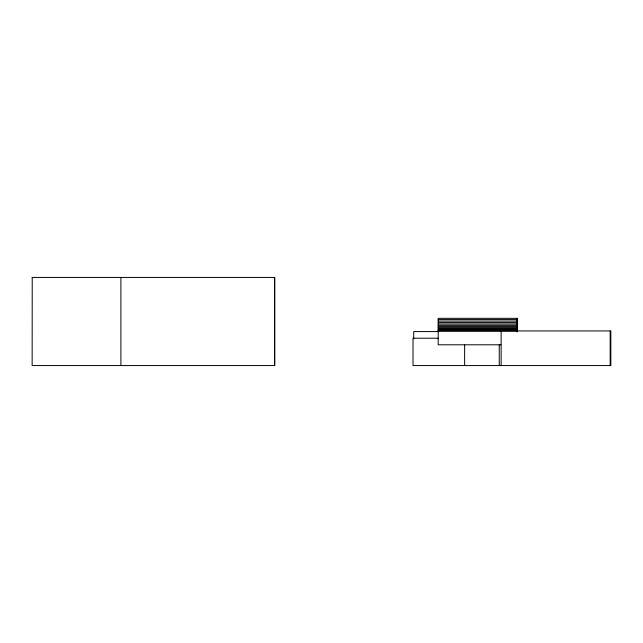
<?xml version="1.0" encoding="UTF-8"?>
<svg xmlns="http://www.w3.org/2000/svg" width="643" height="643" viewBox="0 0 643 643"><rect width="100%" height="100%" fill="white"/><g stroke="black" fill="none" stroke-linecap="round" stroke-linejoin="round"><path stroke-width="0.96" d="M32.15 277.438L274.714 277.438L274.714 365.562L32.15 365.562L32.23 277.438M438.196 319.579L516.876 319.579M438.196 321.106L516.876 321.106M438.196 322.593L516.876 322.593M438.196 324.016L516.876 324.016M438.196 325.35L516.876 325.35M438.196 326.58L516.876 326.58M438.196 327.681L516.876 327.681M438.196 328.645L516.876 328.645M438.196 329.457L516.876 329.457M438.196 330.1L516.876 330.1M438.196 330.566L516.876 330.566M438.196 330.848L516.876 330.848M438.196 330.944L610.85 330.944L610.85 365.562L413.015 365.562L413.015 338.218L437.987 338.218M438.671 331.571L413.706 331.571L413.706 338.829M500.945 344.793L438.196 344.793L438.196 318.325L517.559 318.325L517.559 331.78M610.167 330.944L610.167 365.562M516.876 318.325L516.876 331.78M501.138 330.944L501.138 365.562M499.249 344.793L499.249 365.562M464.632 344.793L464.632 365.562M274.625 277.438L274.625 365.562M120.9 277.438L120.9 365.562"/></g></svg>
